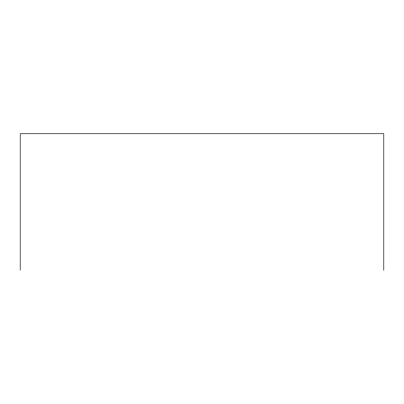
<?xml version="1.0" encoding="UTF-8"?>
<svg xmlns="http://www.w3.org/2000/svg" width="404" height="404" viewBox="0 0 404 404"><rect width="100%" height="100%" fill="white"/><g stroke="black" fill="none" stroke-linecap="round" stroke-linejoin="round"><path stroke-width="0.61" d="M383.8 270.241L383.8 133.759L20.2 133.759L20.2 270.241"/></g></svg>
